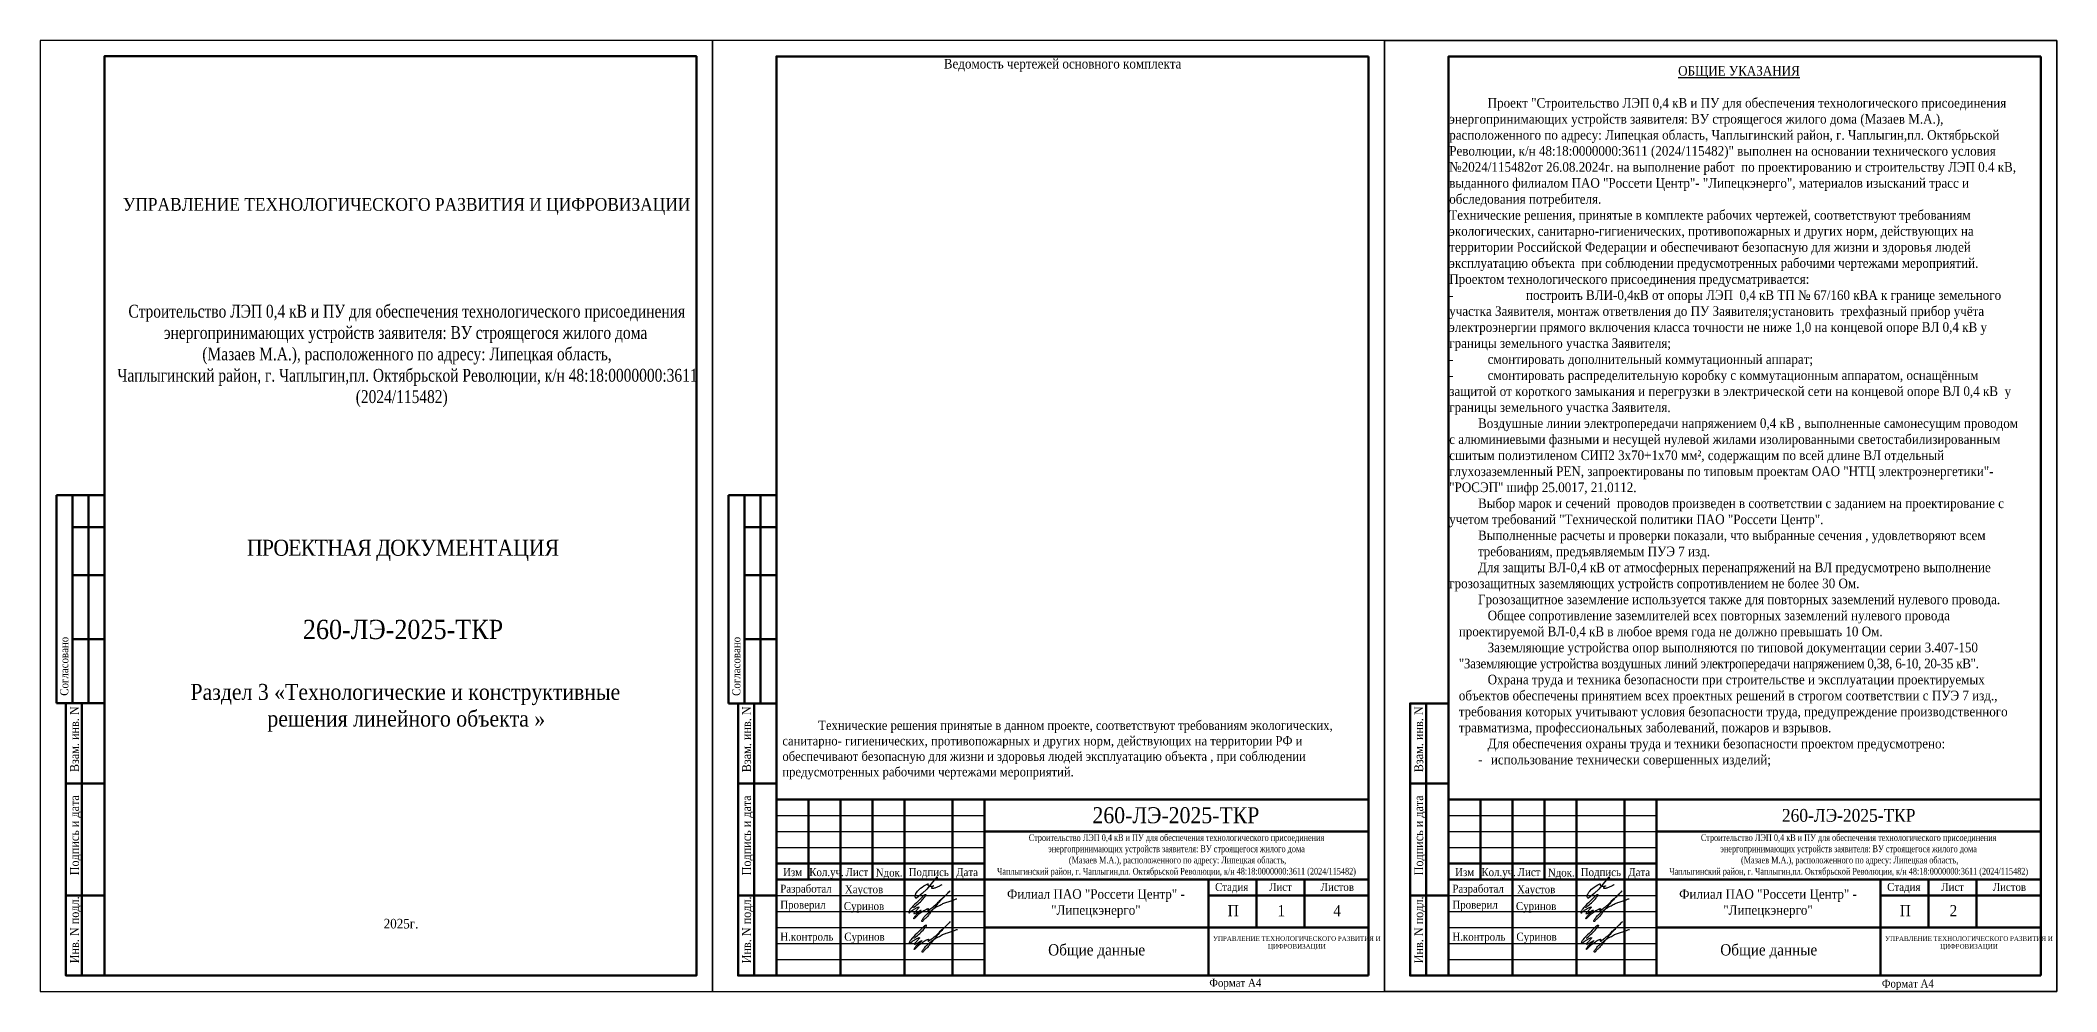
# Model space of a CAD drawing. Header units: millimetres. Extents: x 2174 to 8242, y 1757 to 2055.
# Drawn here: x 5631 to 6261, y 1758 to 2055 of the extents above; entities that cross this region are included whole.
import ezdxf

# ---------------------------------------------------------------- set-up
doc = ezdxf.new("R2010")
doc.units = ezdxf.units.MM
doc.layers.add('П', color=7, linetype='Continuous')
doc.layers.add('Чертеж', color=7, linetype='Continuous')
doc.styles.add('стиль1', font='Times New Roman.ttf', dxfattribs={"width": 0.9, "height": 2})
doc.styles.add('стиль2', font='Times New Roman.ttf', dxfattribs={"width": 0.9, "height": 2.5})

# ---------------------------------------------------------------- blocks, each defined once
blk = doc.blocks.new('Штамп б')
at = {"lineweight": 70}
for points in [[(20, 0), (8, 0), (8, 85), (20, 85)], [(13, 0), (13, 85)], [(8, 60), (20, 60)], [(8, 25), (20, 25)]]:
    blk.add_lwpolyline(points, dxfattribs=at)
at = {"lineweight": 25, "style": 'стиль1', "width": 0.9}
for s, p in [('Взам. инв. N', (12.06, 63.49)), ('Подпись и дата', (12.06, 31.28)), ('Инв. N подл.', (12.06, 3.82))]:
    blk.add_text(s, height=2.8, rotation=90, dxfattribs=at).set_placement(p)
blk = doc.blocks.new('A$C5B0935FB')
at = {"lineweight": 70}
for p, q in [((20, 65), (5, 65)), ((5, 0), (5, 65)), ((10, 55), (10, 65)), ((15, 0), (15, 65)), ((20, 0), (20, 65)), ((10, 40), (10, 55)), ((10, 55), (20, 55)), ((10, 20), (10, 40)), ((10, 40), (20, 40)), ((10, 0), (10, 20)), ((10, 20), (20, 20)), ((10, 0), (5, 0)), ((15, 0), (10, 0)), ((20, 0), (15, 0)), ((15, 0), (15, 0))]:
    blk.add_line(p, q, dxfattribs=at)
at = {"lineweight": 25, "style": 'стиль1', "width": 0.9}
blk.add_text('Согласовано', height=2.5, rotation=90, dxfattribs=at).set_placement((8.72, 2.35))
blk = doc.blocks.new('A$C7F1F469D')
at = {"color": 5, "lineweight": 25}
blk.add_spline([(-0.1, 1.78), (1.34, 2.93), (2.75, 4.33), (3.55, 5.31), (3.81, 5.64), (3.86, 5.8), (3.66, 5.81), (3.25, 5.7), (2.89, 5.36), (-1.09, 1.26), (-1.29, 0.98), (-1.47, 0.67), (-1.59, 0.28), (-1.54, 0.16), (-0.98, 0.55), (-0.42, 1.01), (0.34, 1.44), (1.08, 1.86), (1.69, 1.97), (1.62, 1.83), (1.26, 1.37), (0.56, 0.61), (0.16, 0.22), (0, 0), (0.24, -0.04), (0.82, 0.16), (1.44, 0.58), (2.18, 0.95), (2.33, 1.04), (1.93, 0.58), (1.28, 0.02), (0.64, -0.58), (0.1, -1.31), (-0.06, -1.68), (0.13, -1.59), (0.39, -1.41), (1.23, -0.56), (1.62, -0.16), (2.27, 0.27), (2.82, 0.65), (3.41, 1.04), (3.83, 1.25), (4.1, 1.35), (4.33, 1.44), (4.56, 1.45), (4.6, 1.35), (4.48, 1.19), (4.35, 0.92), (4.39, 0.82), (4.59, 0.91), (5.09, 1.34), (6.19, 2.18), (7.41, 3.21), (8.36, 4.22), (9.62, 5.31), (10.99, 6.68), (11.27, 6.98), (9.83, 5.51), (8.6, 4.26), (7.7, 3.28), (7.2, 2.7), (6.74, 2.12), (6.16, 1.41), (5.49, 0.62), (4.74, -0.34), (3.92, -1.29), (3.19, -1.94), (2.91, -2.31), (2.67, -2.58), (2.52, -2.55), (2.49, -2.26), (2.69, -1.9), (3.27, -1.11), (3.8, -0.52), (4.48, 0.07), (5.33, 0.79), (5.97, 1.29), (6.7, 1.77), (7.56, 2.21), (8.83, 2.91), (10.02, 3.35), (11.36, 3.83), (12.55, 4.24), (13.47, 4.57)], degree=3, dxfattribs=at)
blk = doc.blocks.new('Штамп фамилии')
at = {"layer": 'Чертеж', "color": 5, "lineweight": -2}
blk.add_lwpolyline([(47.77, 1.54), (47.84, 1.67), (47.92, 1.81), (47.96, 1.89), (48, 1.95), (48.03, 2.01), (48.06, 2.07), (48.06, 2.11), (48.06, 2.2), (48.04, 2.25), (48.01, 2.27), (47.96, 2.28), (47.9, 2.28), (47.86, 2.27), (47.81, 2.26), (47.74, 2.22), (47.68, 2.18), (47.62, 2.12), (47.55, 2.01), (45.56, -0.42), (44.71, -1.43), (43.25, -2.74), (41.5, -4.21), (41.39, -4.26), (41.31, -4.24), (41.27, -4.2), (41.23, -4.14), (41.16, -4.02), (41.1, -3.86), (41.09, -3.71), (41.09, -3.56), (41.12, -3.39), (41.16, -3.24), (41.2, -3.15), (41.26, -2.95), (41.35, -2.75), (41.59, -2.39), (41.85, -2.07), (42.44, -1.47), (42.8, -1.12), (43.26, -0.79), (43.84, -0.43), (44.4, -0.08), (45.06, 0.28), (45.14, 0.26), (45.15, 0.23), (45.16, 0.18), (45.1, -0.18), (45.18, -0.33), (45.24, -0.4), (45.3, -0.44), (45.4, -0.5), (45.56, -0.52), (45.76, -0.52), (46.6, -0.47), (46.69, -0.39), (46.75, -0.35), (46.77, -0.37), (46.78, -0.39), (46.77, -0.43), (46.75, -0.46), (46.74, -0.48), (46.69, -0.52), (46.58, -0.6), (46.22, -0.9), (46.18, -0.96), (46.17, -1.01), (46.17, -1.08), (46.2, -1.12), (46.33, -1.13), (46.47, -1.12), (46.89, -1.12), (46.98, -1.11), (47.13, -1.06), (47.33, -0.98), (48.8, -0.39), (48.96, -0.28), (49.11, -0.17), (49.26, -0.09), (49.37, -0.06), (49.51, 0.01)], dxfattribs=at)
at = {"layer": 'Чертеж', "color": 67, "lineweight": -2, "true_color": 0x727430}
for p in [(40.67, -8.99), (40.81, -18.55)]:
    blk.add_blockref('A$C7F1F469D', p, dxfattribs=at)
at = {"color": 7, "char_height": 2.5, "attachment_point": 4, "style": 'стиль1'}
for s, insert, width in [(' Разработал', (-1.9, -1.68), 17), (' Проверил', (-1.9, -6.68), 17), (' Суринов', (17.96, -7.12), 20), ('Хаустов', (19.15, -1.89), 20), (' Н.контроль', (-1.9, -16.68), 17), (' Суринов', (18.1, -16.68), 20)]:
    blk.add_mtext(s, dxfattribs=dict(at, insert=insert, width=width))
blk = doc.blocks.new('A$C31D65421')
blk.add_blockref('Штамп фамилии', (2.24, 18.43))

msp = doc.modelspace()

# ---------------------------------------------------------------- linework, layer by layer
at = {"layer": 'П', "linetype": 'Continuous', "lineweight": 0}
for points in [[(5630.738, 2055.4), (5840.738, 2055.4), (5840.738, 1758.4), (5630.738, 1758.4)], [(5840.738, 2055.4), (6050.738, 2055.4), (6050.738, 1758.4), (5840.738, 1758.4)]]:
    msp.add_lwpolyline(points, close=True, dxfattribs=at)
at = {"layer": 'П', "lineweight": 30}
for points in [[(5630.738, 1758.4), (5840.738, 1758.4), (5840.738, 2055.4), (5630.738, 2055.4)], [(5840.738, 1758.4), (6050.738, 1758.4), (6050.738, 2055.4), (5840.738, 2055.4)]]:
    msp.add_lwpolyline(points, close=True, dxfattribs=at)
at = {"layer": 'П', "linetype": 'Continuous', "lineweight": 30}
for points in [[(6050.738, 2055.4), (6260.738, 2055.4), (6260.738, 1758.4), (6050.738, 1758.4)], [(6050.738, 1758.4), (6260.738, 1758.4), (6260.738, 2055.4), (6050.738, 2055.4)]]:
    msp.add_lwpolyline(points, close=True, dxfattribs=at)
at = {"layer": 'Чертеж', "lineweight": 70}
for p, q in [((6045.738, 1763.4), (6045.738, 2050.4)), ((6255.738, 1763.4), (6255.738, 2050.4)), ((6045.738, 1818.4), (5860.738, 1818.4)), ((5860.738, 1818.4), (5860.738, 1763.4)), ((6255.738, 1818.4), (6070.738, 1818.4)), ((6070.738, 1818.4), (6070.738, 1763.4)), ((6070.738, 1763.4), (6255.738, 1763.4))]:
    msp.add_line(p, q, dxfattribs=at)
msp.add_lwpolyline([(5650.755, 1763.434), (5835.755, 1763.434), (5835.755, 2050.434), (5650.755, 2050.434)], close=True, dxfattribs=at)
for points in [[(6045.738, 2050.4), (5860.738, 2050.4), (5860.738, 1763.4)], [(6255.738, 2050.4), (6070.738, 2050.4), (6070.738, 1763.4)], [(5870.738, 1818.4), (5870.738, 1793.4)], [(5880.738, 1818.4), (5880.738, 1763.4)], [(5890.738, 1818.4), (5890.738, 1793.4)], [(5900.738, 1818.4), (5900.738, 1763.4)], [(5915.738, 1818.4), (5915.738, 1763.4)], [(5925.738, 1818.4), (5925.738, 1763.4)], [(6080.738, 1818.4), (6080.738, 1793.4)], [(6090.738, 1818.4), (6090.738, 1763.4)], [(6100.738, 1818.4), (6100.738, 1793.4)], [(6110.738, 1818.4), (6110.738, 1763.4)], [(6125.738, 1818.4), (6125.738, 1763.4)], [(6135.738, 1818.4), (6135.738, 1763.4)], [(5925.738, 1808.4), (6045.738, 1808.4)], [(6135.738, 1808.4), (6255.738, 1808.4)], [(5860.738, 1798.4), (5925.738, 1798.4)], [(6070.738, 1798.4), (6135.738, 1798.4)], [(5860.738, 1793.4), (6045.738, 1793.4)], [(5995.738, 1793.4), (5995.738, 1763.4)], [(6010.738, 1793.4), (6010.738, 1778.4)], [(6025.738, 1793.4), (6025.738, 1778.4)], [(6070.738, 1793.4), (6255.738, 1793.4)], [(6205.738, 1793.4), (6205.738, 1763.4)], [(6220.738, 1793.4), (6220.738, 1778.4)], [(6235.738, 1793.4), (6235.738, 1778.4)], [(5995.738, 1788.4), (6045.738, 1788.4)], [(6205.738, 1788.4), (6255.738, 1788.4)], [(5925.738, 1778.4), (6045.738, 1778.4)], [(6135.738, 1778.4), (6255.738, 1778.4)], [(5860.738, 1763.4), (6045.738, 1763.4)]]:
    msp.add_lwpolyline(points, dxfattribs=at)
at = {"layer": 'Чертеж', "lineweight": 30}
for points in [[(5860.738, 1813.4), (5925.738, 1813.4)], [(5860.738, 1808.4), (5925.738, 1808.4)], [(6070.738, 1813.4), (6135.738, 1813.4)], [(6070.738, 1808.4), (6135.738, 1808.4)], [(5860.738, 1803.4), (5925.738, 1803.4)], [(6070.738, 1803.4), (6135.738, 1803.4)], [(5860.738, 1788.4), (5925.738, 1788.4)], [(5860.738, 1783.4), (5925.738, 1783.4)], [(6070.738, 1788.4), (6135.738, 1788.4)], [(6070.738, 1783.4), (6135.738, 1783.4)], [(5860.738, 1778.4), (5925.738, 1778.4)], [(6070.738, 1778.4), (6135.738, 1778.4)], [(5860.738, 1773.4), (5925.738, 1773.4)], [(6070.738, 1773.4), (6135.738, 1773.4)], [(5860.738, 1768.4), (5925.738, 1768.4)], [(6070.738, 1768.4), (6135.738, 1768.4)]]:
    msp.add_lwpolyline(points, dxfattribs=at)

# ---------------------------------------------------------------- block references
msp.add_blockref('A$C5B0935FB', (5840.738, 1848.4))
at = {"layer": 'Чертеж'}
msp.add_blockref('A$C5B0935FB', (5630.755, 1848.434), dxfattribs=at)
at = {"layer": 'Чертеж', "lineweight": 25}
for p in [(5630.755, 1763.434), (5840.738, 1763.4), (6050.738, 1763.4)]:
    msp.add_blockref('Штамп б', p, dxfattribs=at)
at = {"layer": 'Чертеж', "linetype": 'Continuous', "lineweight": 0}
for p in [(5860.738, 1773.4), (6070.738, 1773.4)]:
    msp.add_blockref('A$C31D65421', p, dxfattribs=at)

# ---------------------------------------------------------------- texts
note = msp.add_mtext_dynamic_manual_height_columns('\\pi71.52632;{\\LОБЩИЕ УКАЗАНИЯ\\P\\pi90;}\\P\\pi0;{\\A1;^IПроект "}Строительство ЛЭП 0,4 кВ и ПУ для обеспечения технологического присоединения энергопринимающих устройств заявителя: ВУ строящегося жилого дома (Мазаев М.А.), расположенного по адресу: Липецкая область, Чаплыгинский район, г. Чаплыгин,пл. Октябрьской Революции, к/н 48:18:0000000:3611 (2024/115482)" выполнен на ос{\\A1;новании технического условия №2024/115482от 26.08.2024г. на выполнение работ  по проектированию и строительству ЛЭП 0.4 кВ, выданного филиалом ПАО "Россети Центр"- "Липецкэнерго", материалов изысканий трасс и обследования потребителя.\\P\\pi9,l3,t30,57;}Технические решения, принятые в комплекте рабочих чертежей, соответствуют требованиям экологических, санитарно-гигиенических, противопожарных и других норм, действующих на территории Российской Федерации и обеспечивают безопасную для жизни и здоровья людей эксплуатацию объекта  при соблюдении предусмотренных рабочими чертежами мероприятий.\\P\\ptz;{\\A1;Проектом технологического присоединения предусматривается:\\P\\pi6;}-^I^Iпостроить{\\A1; ВЛИ-0,4кВ от }опоры ЛЭП  0,4 кВ ТП № 67/160 кВА к {\\A1;границе земельного участка Заявителя, монтаж ответвления до ПУ Заявителя};установить  трехфазный прибор учёта электроэнергии прямого включения класса точности не ниже 1,0 на концевой опоре ВЛ 0,4 кВ {\\A1;у границы земельного участка Заявителя;\\P}-^Iсмонтировать дополнительный коммутационный аппарат;\\P-^Iсмонтировать распределительную коробку с {\\A1;к}оммутационным аппаратом, оснащённым защитой от короткого замыкания и перегрузки в электрической сети на концевой опоре ВЛ 0,4 кВ  {\\A1;у границы земельного участка Заявителя.}\\P\\pi9;Воздушные линии электропередачи напряжением 0,4 кВ , выполненн{\\A1;ые самонесущим проводом с алюминиевыми фазными и несущей нулевой жилами изолированными светостабилизированным сшитым полиэтиленом СИП2 3х70+1х70 мм², содержащим по всей длине ВЛ отдельный глухозаземленный PEN, запроектированы по типовым проектам ОАО "НТЦ электроэнергетики"- "РОСЭП" шифр 25.0017, 21.0112.\\P}Выбор марок и сечений  проводов произведен в соответствии с заданием на проектирование с \\P\\pi0;учетом требований "Технической политики ПАО "Россети Центр".\\P\\pi9;{\\A1;Выполненные расчеты и проверки показали, что выбранные сечения , удовлетворяют всем  \\P\\pi0;требованиям, предъявляемым ПУЭ 7 изд.}\\P\\pi9;{\\A1;Для защиты ВЛ-0,4 кВ от атмосферных перенапряжений на ВЛ предусмотрено выполнение грозозащитных заземляющих устройств сопротивлением не более 30 Ом.\\P\\pi12,l0;}Грозозащитное заземление используется также для повторных заземлений нулевого провода. \\P\\pi9,l3,t12;Общее сопротивление заземлителей всех повторных заземлений нулевого провода проектируемой ВЛ-0,4 кВ в любое время года не должно превышать 10 Ом.{\\A1;\\P\\ptz;Заземляющие устройства опор выполняются по типовой документации серии 3.407-150 \\T0.95;"Заземляющие устройства воздушных линий электропередачи напряжением 0,38, 6-10, 20-35 кВ"\\T1;.\\P\\pt12;}Охрана труда и техника безопасности при строительстве и эксплуатации проектируемых объектов обеспечены принятием всех проектных решений в строгом соответствии с ПУЭ 7 изд., требования которых учитывают условия безопасности труда, предупреждение производственного травматизма, профессиональных заболеваний, пожаров и взрывов.\\P\\pi12,l0,t9,12;Для обеспечения охраны труда и техники безопасности проектом предусмотрено:\\P', width=180, gutter_width=30, heights=[217.976, 0], dxfattribs=dict(insert=(6070.947, 2047.387), char_height=3, attachment_point=1, style='стиль1'))
for column, words in zip(note.columns.linked_columns, ['\\pi6,l3;-^I использование технически совершенных изделий;\\P-^I размещение оборудования, обеспечивающего его свободное обслуживание;\\P-^I монтаж заземляющих устройств  элементов  электроустановок с нормированной ПУЭ 7 изд. величиной сопротивления;\\P-^I применение типовых  конструкций опор линий электропередачи; \\~ \\P-^I использование при выполнении строительно-монтажных работ машин и механизмов, в конструкции которых заложены принципы охраны труда;\\P\\pi9;Работы выполняются квалифицированным персоналом, прошедшим  инструктаж по технике \\P\\pi0;безопасности.\\P\\pi9;Производство и приемку работ осуществлять согласно  ПУЭ и СНиП 3.05.06-85. \\~\\~\\~\\~\\~\\~\\~\\~\\~\\~\\~ ']):
    column.text = words
at = {"layer": 'Чертеж', "lineweight": 25, "style": 'стиль1', "width": 0.9}
for s, height, p in [('Ведомость чертежей основного комплекта ', 3, (5913.026, 2046.611)), ('Изм', 2.5, (5862.791, 1794.472)), ('Кол.уч.', 2.5, (5870.988, 1794.472)), ('Лист', 2.5, (5882.311, 1794.472)), ('Nдок.', 2.5, (5891.761, 1794.329)), ('Подпись', 2.5, (5902.035, 1794.472)), ('Дата', 2.5, (5916.877, 1794.472)), ('Изм', 2.5, (6072.791, 1794.472)), ('Кол.уч.', 2.5, (6080.988, 1794.472)), ('Лист', 2.5, (6092.311, 1794.472)), ('Nдок.', 2.5, (6101.761, 1794.329)), ('Подпись', 2.5, (6112.035, 1794.472)), ('Дата', 2.5, (6126.877, 1794.472)), ('Стадия', 2.5, (5997.786, 1789.84)), ('Лист', 2.5, (6014.658, 1789.84)), ('Листов', 2.5, (6030.756, 1789.84)), ('Стадия', 2.5, (6207.786, 1789.84)), ('Лист', 2.5, (6224.658, 1789.84)), ('Листов', 2.5, (6240.756, 1789.84)), ('П', 3.5, (6001.736, 1781.925)), ('1', 3.5, (6017.284, 1781.925)), ('4', 3.5, (6034.728, 1781.925)), ('П', 3.5, (6211.736, 1781.925)), ('2', 3.5, (6227.284, 1781.925)), ('Формат А4', 2.5, (5995.999, 1759.927)), ('Формат А4', 2.5, (6206.124, 1759.69))]:
    msp.add_text(s, height=height, dxfattribs=at).set_placement(p)
at = {"layer": 'Чертеж', "color": 1, "lineweight": 20, "insert": (5650.629, 2049.023), "char_height": 5, "width": 185.01678, "attachment_point": 1, "style": 'стиль1'}
msp.add_mtext('\\pi92.50839,t187.50839;{\\C256;\\P\\P\\H0.36x;\\P\\P\\P\\P\\P\\H0.94444x;\\P\\H2.9412x;\\P\\pi5.92382,tz;\\H0.8x;УПРАВЛЕНИЕ ТЕХНОЛОГИЧЕСКОГО РАЗВИТИЯ И ЦИФРОВИЗАЦИИ\\H0.75003x;\\P\\pi92.50839;\\P\\P\\pt187.50839;\\H1.6667x;\\P\\P\\pi7.63103,tz;\\H0.79995x;\\W0.8;Строительство ЛЭП 0,4 кВ и ПУ для обеспечения технологического присоединения\\P\\pi18.72722;энергопринимающих устройств заявителя: ВУ строящегося жилого дома\\P\\pi29.52233; (Мазаев М.А.), расположенного по адресу: Липецкая область,\\P\\pi4.17379;Чаплыгинский район, г. Чаплыгин,пл. Октябрьской Революции, к/н 48:18:0000000:3611 \\P\\pi78.65979;(2024/115482)\\P\\pi92.50839;\\P\\P\\pt187.50839;\\P\\P\\P\\P\\pi44.67026,t139.67026;\\H1.25x;\\W0.9;\\T0.95;ПРОЕКТНАЯ Д\\H1.0001x;\\T1;ОКУМЕНТАЦИЯ\\P\\pi92.50839,t187.50839;\\P\\P\\pi62.14989,t157.14989;\\H1.1999x;260-ЛЭ-2025-ТКР\\P\\pi92.50839,t187.50839;\\P\\pi27.02794,t122.02794;\\H0.83332x;Раздел 3 «Технологические и конструктивные\\P\\pi49.36251,t144.36251; решения линейного объекта »\\P\\pi97.39389,t93.53939;\\P\\pi92.50839,t187.50839;\\P\\P\\P\\H1.0001x;\\P\\H0.59994x;\\P\\P\\P\\pi87.38967,t182.38967;2025г.}', dxfattribs=at)
at = {"layer": 'Чертеж', "insert": (5862.598, 1842.996), "char_height": 2.8, "width": 181.17251, "attachment_point": 1, "style": 'стиль2'}
msp.add_mtext('^I{\\H1.0357x;Технические решения принятые в данном проекте, соответствуют требованиям экологических, санитарно- гигиенических, противопожарных и других норм, действующих на территории РФ и обеспечивают безопасную для жизни и здоровья людей эксплуатацию объекта , при соблюдении предусмотренных рабочими чертежами мероприятий.\\P}\\P\\pi44.8;      ', dxfattribs=at)
at = {"layer": 'Чертеж', "lineweight": 25, "attachment_point": 5}
for s, insert, char_height, width, style in [('260-ЛЭ-2025-ТКР', (5985.543, 1813.442), 5, 119.88502, 'стиль2'), ('260-ЛЭ-2025-ТКР', (6195.755, 1813.4), 4, 120.03308, 'стиль2'), ('{\\W0.8;Строительство ЛЭП 0,4 кВ и ПУ для обеспечения технологического присоединения\\Pэнергопринимающих устройств заявителя: ВУ строящегося жилого дома\\P (Мазаев М.А.), расположенного по адресу: Липецкая область,\\PЧаплыгинский район, г. Чаплыгин,пл. Октябрьской Революции, к/н 48:18:0000000:3611 (2024/115482)}', (5985.738, 1800.9), 2.1, 120, 'стиль1'), ('{\\W0.8;Строительство ЛЭП 0,4 кВ и ПУ для обеспечения технологического присоединения\\Pэнергопринимающих устройств заявителя: ВУ строящегося жилого дома\\P (Мазаев М.А.), расположенного по адресу: Липецкая область,\\PЧаплыгинский район, г. Чаплыгин,пл. Октябрьской Революции, к/н 48:18:0000000:3611 (2024/115482)}', (6195.738, 1800.9), 2.1, 120, 'стиль1'), ('Филиал ПАО "Россети Центр" - "Липецкэнерго"', (5960.548, 1785.9, 0), 3, 70.37962, 'стиль1'), ('Филиал ПАО "Россети Центр" - "Липецкэнерго"', (6170.548, 1785.9, 0), 3, 70.37962, 'стиль1'), ('Общие данные', (5960.782, 1770.9), 3.5, 70.08803, 'стиль1'), ('{\\H0.8x;УПРАВЛЕНИЕ ТЕХНОЛОГИЧЕСКОГО РАЗВИТИЯ И ЦИФРОВИЗАЦИИ}', (6023.334, 1773.521), 1.8, 54.19561, 'стиль2'), ('Общие данные', (6170.782, 1770.9), 3.5, 70.08803, 'стиль1'), ('{\\H0.8x;УПРАВЛЕНИЕ ТЕХНОЛОГИЧЕСКОГО РАЗВИТИЯ И ЦИФРОВИЗАЦИИ}', (6233.334, 1773.521), 1.8, 54.19561, 'стиль2')]:
    msp.add_mtext(s, dxfattribs=dict(at, insert=insert, char_height=char_height, width=width, style=style))

doc.saveas('drawing.dxf')
